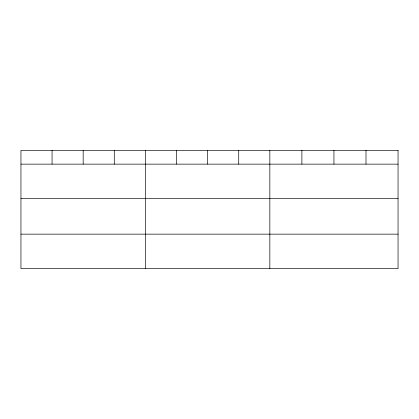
<?xml version="1.0" encoding="UTF-8"?>
<svg xmlns="http://www.w3.org/2000/svg" width="419" height="419" viewBox="0 0 419 419"><rect width="100%" height="100%" fill="white"/><g stroke="black" fill="none" stroke-linecap="round" stroke-linejoin="round"><path stroke-width="0.63" d="M20.95 164.143L398.05 164.143M20.95 198.622L398.05 198.622M20.95 234.148L398.05 234.148M365.997 150.374L365.997 164.143M333.943 150.374L333.943 164.143M301.889 150.374L301.889 164.143M269.836 150.374L269.836 268.626M238.725 150.374L238.725 164.143M207.615 150.374L207.615 164.143M176.504 150.374L176.504 164.143M145.393 150.374L145.393 268.626M114.282 150.374L114.282 164.143M83.172 150.374L83.172 164.143M52.061 150.374L52.061 164.143M398.05 150.374L20.95 150.374L20.95 268.626L398.05 268.626L398.05 150.374"/></g></svg>
